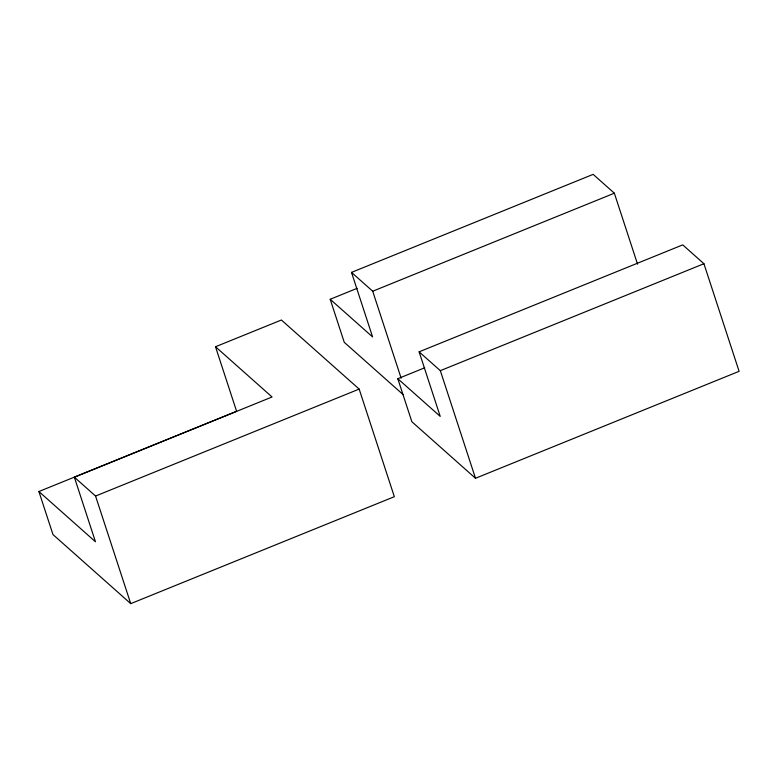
<?xml version="1.0" encoding="UTF-8"?>
<svg xmlns="http://www.w3.org/2000/svg" width="778" height="778" viewBox="0 0 778 778"><rect width="100%" height="100%" fill="white"/><g stroke="black" fill="none" stroke-linecap="round" stroke-linejoin="round"><path stroke-width="1.17" d="M357.16 288.327L330.193 299.267L372.604 336.952L351.5 272.388L593.147 174.36L614.348 193.197L637.552 264.17M215.506 346.745L281.403 320.011L359.164 389.088L394.339 496.695L130.733 603.64L52.972 534.554L38.9 491.521L236.609 411.309L215.506 346.745L272.057 396.984L74.357 477.196L95.451 541.76L38.9 491.521M351.5 272.388L372.711 291.235L614.348 193.197M397.801 378.711L440.222 416.386L419.118 351.831L682.724 244.876L703.934 263.723L739.1 371.32L475.494 478.276L411.873 421.744L397.801 378.711L424.72 367.78M74.357 477.196L95.558 496.043L359.164 389.088M419.118 351.831L440.329 370.668L703.934 263.723M403.403 394.854L344.255 342.31L330.193 299.267M440.329 370.668L475.494 478.276M372.711 291.235L401.147 378.234M95.558 496.043L130.733 603.64"/></g></svg>
